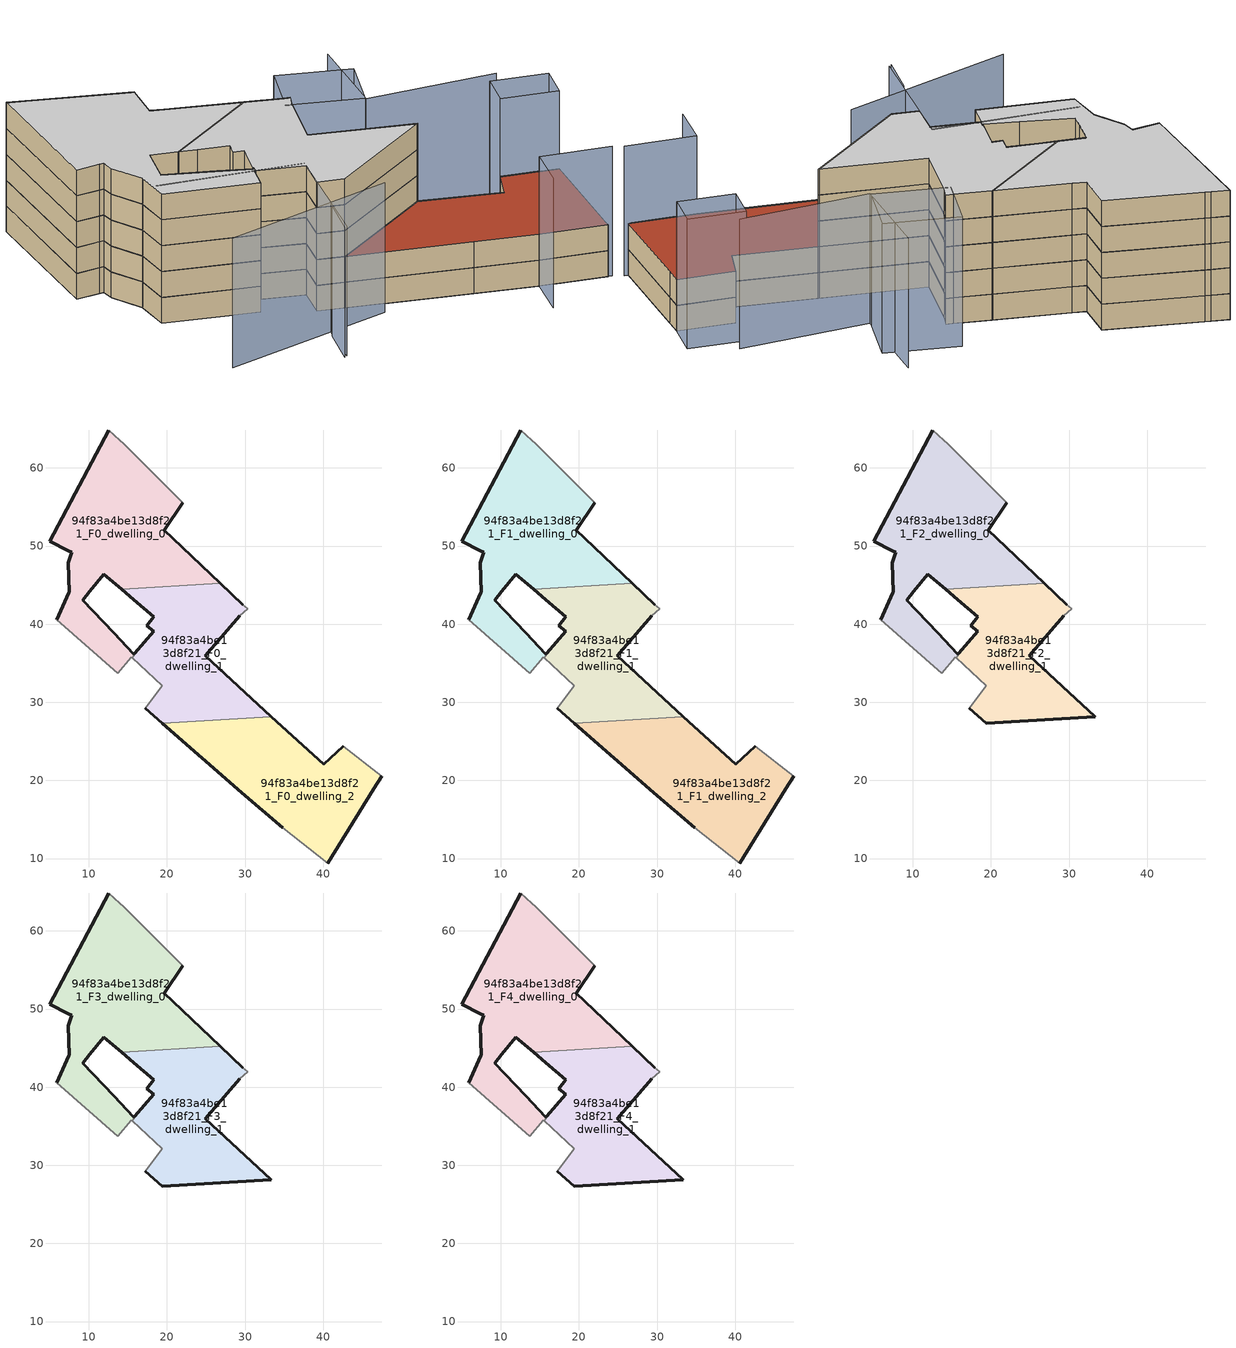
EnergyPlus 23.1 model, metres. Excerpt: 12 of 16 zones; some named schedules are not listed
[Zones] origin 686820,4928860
94f83a4be13d8f21_F0_dwelling_0
 floor ground (EU_floor_Construction): 15.94,36.18 15.87,36.26 15.77,36.14 13.18,38.88 9.22,43.08 10.14,44.2 11.94,46.39 14.21,44.45 26.8,45.25 20.75,50.97 19.67,52 22,55.57 14.44,63.06 13.97,63.53 12.56,64.85 5.02,50.59 7.37,49.42 7.81,49.18 7.35,47.89 7.48,44.11 7.45,44.03 5.89,40.57 13.71,33.74 15.42,35.79 15.53,35.69 z0
 wall outside (EU_wall_Construction): 5.89,40.57 7.45,44.03 7.48,44.11 7.35,47.89 7.81,49.18 7.37,49.42 5.02,50.59 12.56,64.85 / 22,55.57 19.67,52 20.75,50.97 26.8,45.25 / 14.21,44.45 11.94,46.39 10.14,44.2 9.22,43.08 13.18,38.88 15.77,36.14 15.87,36.26 15.94,36.18 z0:3
 wall adiabatic (EU_wall_Construction): 12.56,64.85 13.97,63.53 14.44,63.06 22,55.57 / 15.53,35.69 15.42,35.79 13.71,33.74 5.89,40.57 z0:3
 wall to 94f83a4be13d8f21_F0_dwelling_1 (EU_wall_Construction): 26.8,45.25 14.21,44.45 / 15.94,36.18 15.53,35.69 z0:3
94f83a4be13d8f21_F0_dwelling_1
 floor ground (EU_floor_Construction): 33.38,28.18 24.87,35.93 29.33,41.08 30.34,41.95 29.72,42.47 26.8,45.25 14.21,44.45 15.74,43.14 18.32,40.93 17.39,39.8 18.29,39.11 15.87,36.26 15.94,36.18 15.53,35.69 19.37,32.11 17.2,29.21 19.4,27.3 z0
 wall outside (EU_wall_Construction): 26.8,45.25 29.72,42.47 / 29.33,41.08 24.87,35.93 33.38,28.18 / 19.4,27.3 17.2,29.21 / 15.94,36.18 15.87,36.26 18.29,39.11 17.39,39.8 18.32,40.93 15.74,43.14 14.21,44.45 z0:3
 wall adiabatic (EU_wall_Construction): 29.72,42.47 30.34,41.95 29.33,41.08 / 17.2,29.21 19.37,32.11 15.53,35.69 z0:3
 wall to 94f83a4be13d8f21_F0_dwelling_2 (EU_wall_Construction): 33.38,28.18 19.4,27.3 z0:3
94f83a4be13d8f21_F0_dwelling_2
 floor ground (EU_floor_Construction): 40.56,9.43 46.47,18.92 47.47,20.53 42.55,24.39 40.07,22.08 33.38,28.18 19.4,27.3 29.6,18.45 34.79,13.93 z0
 wall outside (EU_wall_Construction): 34.79,13.93 29.6,18.45 19.4,27.3 / 33.38,28.18 40.07,22.08 42.55,24.39 / 47.47,20.53 46.47,18.92 40.56,9.43 z0:3
 wall adiabatic (EU_wall_Construction): 40.56,9.43 34.79,13.93 / 42.55,24.39 47.47,20.53 z0:3
94f83a4be13d8f21_F1_dwelling_0
 floor to 94f83a4be13d8f21_F0_dwelling_0 (EU_floor_Construction): 15.94,36.18 15.87,36.26 15.77,36.14 13.18,38.88 9.22,43.08 10.14,44.2 11.94,46.39 14.21,44.45 26.8,45.25 20.75,50.97 19.67,52 22,55.57 14.44,63.06 13.97,63.53 12.56,64.85 5.02,50.59 7.37,49.42 7.81,49.18 7.35,47.89 7.48,44.11 7.45,44.03 5.89,40.57 13.71,33.74 15.42,35.79 15.53,35.69 z3
 wall outside (EU_wall_Construction): 5.89,40.57 7.45,44.03 7.48,44.11 7.35,47.89 7.81,49.18 7.37,49.42 5.02,50.59 12.56,64.85 / 22,55.57 19.67,52 20.75,50.97 26.8,45.25 / 14.21,44.45 11.94,46.39 10.14,44.2 9.22,43.08 13.18,38.88 15.77,36.14 15.87,36.26 15.94,36.18 z3:6
 wall adiabatic (EU_wall_Construction): 12.56,64.85 13.97,63.53 14.44,63.06 22,55.57 / 15.53,35.69 15.42,35.79 13.71,33.74 5.89,40.57 z3:6
 wall to 94f83a4be13d8f21_F1_dwelling_1 (EU_wall_Construction): 26.8,45.25 14.21,44.45 / 15.94,36.18 15.53,35.69 z3:6
94f83a4be13d8f21_F1_dwelling_1
 floor to 94f83a4be13d8f21_F0_dwelling_1 (EU_floor_Construction): 33.38,28.18 24.87,35.93 29.33,41.08 30.34,41.95 29.72,42.47 26.8,45.25 14.21,44.45 15.74,43.14 18.32,40.93 17.39,39.8 18.29,39.11 15.87,36.26 15.94,36.18 15.53,35.69 19.37,32.11 17.2,29.21 19.4,27.3 z3
 wall outside (EU_wall_Construction): 26.8,45.25 29.72,42.47 / 29.33,41.08 24.87,35.93 33.38,28.18 / 19.4,27.3 17.2,29.21 / 15.94,36.18 15.87,36.26 18.29,39.11 17.39,39.8 18.32,40.93 15.74,43.14 14.21,44.45 z3:6
 wall adiabatic (EU_wall_Construction): 29.72,42.47 30.34,41.95 29.33,41.08 / 17.2,29.21 19.37,32.11 15.53,35.69 z3:6
 wall to 94f83a4be13d8f21_F1_dwelling_2 (EU_wall_Construction): 33.38,28.18 19.4,27.3 z3:6
94f83a4be13d8f21_F1_dwelling_2
 floor to 94f83a4be13d8f21_F0_dwelling_2 (EU_floor_Construction): 40.56,9.43 46.47,18.92 47.47,20.53 42.55,24.39 40.07,22.08 33.38,28.18 19.4,27.3 29.6,18.45 34.79,13.93 z3
 wall outside (EU_wall_Construction): 34.79,13.93 29.6,18.45 19.4,27.3 / 33.38,28.18 40.07,22.08 42.55,24.39 / 47.47,20.53 46.47,18.92 40.56,9.43 z3:6
 wall adiabatic (EU_wall_Construction): 40.56,9.43 34.79,13.93 / 42.55,24.39 47.47,20.53 z3:6
 roof outside (EU_roof_Construction): 42.55,24.39 47.47,20.53 46.47,18.92 40.56,9.43 34.79,13.93 29.6,18.45 19.4,27.3 33.38,28.18 40.07,22.08 z6
94f83a4be13d8f21_F2_dwelling_0
 floor to 94f83a4be13d8f21_F1_dwelling_0 (EU_floor_Construction): 15.94,36.18 15.87,36.26 15.77,36.14 13.18,38.88 9.22,43.08 10.14,44.2 11.94,46.39 14.21,44.45 26.8,45.25 20.75,50.97 19.67,52 22,55.57 14.44,63.06 13.97,63.53 12.56,64.85 5.02,50.59 7.37,49.42 7.81,49.18 7.35,47.89 7.48,44.11 7.45,44.03 5.89,40.57 13.71,33.74 15.42,35.79 15.53,35.69 z6
 wall outside (EU_wall_Construction): 5.89,40.57 7.45,44.03 7.48,44.11 7.35,47.89 7.81,49.18 7.37,49.42 5.02,50.59 12.56,64.85 / 22,55.57 19.67,52 20.75,50.97 26.8,45.25 / 14.21,44.45 11.94,46.39 10.14,44.2 9.22,43.08 13.18,38.88 15.77,36.14 15.87,36.26 15.94,36.18 z6:9
 wall adiabatic (EU_wall_Construction): 12.56,64.85 13.97,63.53 14.44,63.06 22,55.57 / 15.53,35.69 15.42,35.79 13.71,33.74 5.89,40.57 z6:9
 wall to 94f83a4be13d8f21_F2_dwelling_1 (EU_wall_Construction): 26.8,45.25 14.21,44.45 / 15.94,36.18 15.53,35.69 z6:9
94f83a4be13d8f21_F2_dwelling_1
 floor to 94f83a4be13d8f21_F1_dwelling_1 (EU_floor_Construction): 33.38,28.18 24.87,35.93 29.33,41.08 30.34,41.95 29.72,42.47 26.8,45.25 14.21,44.45 15.74,43.14 18.32,40.93 17.39,39.8 18.29,39.11 15.87,36.26 15.94,36.18 15.53,35.69 19.37,32.11 17.2,29.21 19.4,27.3 z6
 wall outside (EU_wall_Construction): 26.8,45.25 29.72,42.47 / 29.33,41.08 24.87,35.93 33.38,28.18 19.4,27.3 17.2,29.21 / 15.94,36.18 15.87,36.26 18.29,39.11 17.39,39.8 18.32,40.93 15.74,43.14 14.21,44.45 z6:9
 wall adiabatic (EU_wall_Construction): 29.72,42.47 30.34,41.95 29.33,41.08 / 17.2,29.21 19.37,32.11 15.53,35.69 z6:9
94f83a4be13d8f21_F3_dwelling_0
 floor to 94f83a4be13d8f21_F2_dwelling_0 (EU_floor_Construction): 15.94,36.18 15.87,36.26 15.77,36.14 13.18,38.88 9.22,43.08 10.14,44.2 11.94,46.39 14.21,44.45 26.8,45.25 20.75,50.97 19.67,52 22,55.57 14.44,63.06 13.97,63.53 12.56,64.85 5.02,50.59 7.37,49.42 7.81,49.18 7.35,47.89 7.48,44.11 7.45,44.03 5.89,40.57 13.71,33.74 15.42,35.79 15.53,35.69 z9
 wall outside (EU_wall_Construction): 5.89,40.57 7.45,44.03 7.48,44.11 7.35,47.89 7.81,49.18 7.37,49.42 5.02,50.59 12.56,64.85 / 22,55.57 19.67,52 20.75,50.97 26.8,45.25 / 14.21,44.45 11.94,46.39 10.14,44.2 9.22,43.08 13.18,38.88 15.77,36.14 15.87,36.26 15.94,36.18 z9:12
 wall adiabatic (EU_wall_Construction): 12.56,64.85 13.97,63.53 14.44,63.06 22,55.57 / 15.53,35.69 15.42,35.79 13.71,33.74 5.89,40.57 z9:12
 wall to 94f83a4be13d8f21_F3_dwelling_1 (EU_wall_Construction): 26.8,45.25 14.21,44.45 / 15.94,36.18 15.53,35.69 z9:12
94f83a4be13d8f21_F3_dwelling_1
 floor to 94f83a4be13d8f21_F2_dwelling_1 (EU_floor_Construction): 33.38,28.18 24.87,35.93 29.33,41.08 30.34,41.95 29.72,42.47 26.8,45.25 14.21,44.45 15.74,43.14 18.32,40.93 17.39,39.8 18.29,39.11 15.87,36.26 15.94,36.18 15.53,35.69 19.37,32.11 17.2,29.21 19.4,27.3 z9
 wall outside (EU_wall_Construction): 26.8,45.25 29.72,42.47 / 29.33,41.08 24.87,35.93 33.38,28.18 19.4,27.3 17.2,29.21 / 15.94,36.18 15.87,36.26 18.29,39.11 17.39,39.8 18.32,40.93 15.74,43.14 14.21,44.45 z9:12
 wall adiabatic (EU_wall_Construction): 29.72,42.47 30.34,41.95 29.33,41.08 / 17.2,29.21 19.37,32.11 15.53,35.69 z9:12
94f83a4be13d8f21_F4_dwelling_0
 floor to 94f83a4be13d8f21_F3_dwelling_0 (EU_floor_Construction): 15.94,36.18 15.87,36.26 15.77,36.14 13.18,38.88 9.22,43.08 10.14,44.2 11.94,46.39 14.21,44.45 26.8,45.25 20.75,50.97 19.67,52 22,55.57 14.44,63.06 13.97,63.53 12.56,64.85 5.02,50.59 7.37,49.42 7.81,49.18 7.35,47.89 7.48,44.11 7.45,44.03 5.89,40.57 13.71,33.74 15.42,35.79 15.53,35.69 z12
 wall outside (EU_wall_Construction): 5.89,40.57 7.45,44.03 7.48,44.11 7.35,47.89 7.81,49.18 7.37,49.42 5.02,50.59 12.56,64.85 / 22,55.57 19.67,52 20.75,50.97 26.8,45.25 / 14.21,44.45 11.94,46.39 10.14,44.2 9.22,43.08 13.18,38.88 15.77,36.14 15.87,36.26 15.94,36.18 z12:15
 wall adiabatic (EU_wall_Construction): 12.56,64.85 13.97,63.53 14.44,63.06 22,55.57 / 15.53,35.69 15.42,35.79 13.71,33.74 5.89,40.57 z12:15
 wall to 94f83a4be13d8f21_F4_dwelling_1 (EU_wall_Construction): 26.8,45.25 14.21,44.45 / 15.94,36.18 15.53,35.69 z12:15
 ceiling to 94f83a4be13d8f21_F5_dwelling_0 (EU_floor_Construction): 22,55.57 19.67,52 20.75,50.97 26.8,45.25 14.21,44.45 11.94,46.39 10.14,44.2 9.22,43.08 13.18,38.88 15.77,36.14 15.87,36.26 15.94,36.18 15.53,35.69 15.42,35.79 13.71,33.74 5.89,40.57 7.45,44.03 7.48,44.11 7.35,47.89 7.81,49.18 7.37,49.42 5.02,50.59 12.56,64.85 13.97,63.53 14.44,63.06 z15
94f83a4be13d8f21_F4_dwelling_1
 floor to 94f83a4be13d8f21_F3_dwelling_1 (EU_floor_Construction): 33.38,28.18 24.87,35.93 29.33,41.08 30.34,41.95 29.72,42.47 26.8,45.25 14.21,44.45 15.74,43.14 18.32,40.93 17.39,39.8 18.29,39.11 15.87,36.26 15.94,36.18 15.53,35.69 19.37,32.11 17.2,29.21 19.4,27.3 z12
 wall outside (EU_wall_Construction): 26.8,45.25 29.72,42.47 / 29.33,41.08 24.87,35.93 33.38,28.18 19.4,27.3 17.2,29.21 / 15.94,36.18 15.87,36.26 18.29,39.11 17.39,39.8 18.32,40.93 15.74,43.14 14.21,44.45 z12:15
 wall adiabatic (EU_wall_Construction): 29.72,42.47 30.34,41.95 29.33,41.08 / 17.2,29.21 19.37,32.11 15.53,35.69 z12:15
 ceiling to 94f83a4be13d8f21_F5_dwelling_1 (EU_floor_Construction): 30.34,41.95 29.33,41.08 24.87,35.93 33.38,28.18 19.4,27.3 17.2,29.21 19.37,32.11 15.53,35.69 15.94,36.18 15.87,36.26 18.29,39.11 17.39,39.8 18.32,40.93 15.74,43.14 14.21,44.45 26.8,45.25 29.72,42.47 z15
shading: 2.42,29.15 21.11,23.47 / 31.87,10.09 34.79,13.94 / 34.79,13.94 40.97,9.25 / 10.88,21.21 13.79,24.84 / 6.98,42.04 19.74,32.6 / 19.74,32.6 11.3,21.21 / 46.72,27.88 34.58,35.47 / 34.58,35.47 40.05,44.22 / 47.47,20.53 42.55,24.4 / 42.55,24.4 44.95,27.45 / 44.95,27.45 49.87,23.58 / 49.87,23.58 47.47,20.53 / 33.09,45.98 39.07,40.24 / 39.07,40.24 34.62,35.62 / 34.62,35.62 28.65,41.36 / 28.65,41.36 33.09,45.98 z0:15
[Building]
EU S2 Campaign: North Axis=0; Terrain=City; Solar Distribution=FullExterior
[Site:Location]
Bologna: Latitude=44.5; Longitude=11.25; Time Zone=1; Elevation=37
[SizingPeriod:WeatherFileDays]
AnnualSizingPeriod: Begin Month=1; Begin Day of Month=1; End Month=12; End Day of Month=31; Day of Week for Start Day=Monday; Use Weather File Daylight Saving Period=No; Use Weather File Rain and Snow Indicators=No
[MATERIAL]
EU_InternalMass_Material: Roughness=MediumRough; Thickness=0.1; Conductivity=1; Density=1800; Specific Heat=900; Thermal Absorptance=0.9; Solar Absorptance=0.7; Visible Absorptance=0.7
[MATERIAL:NOMASS] Roughness=MediumRough; Thermal Absorptance=0.9; Solar Absorptance=0.7; Visible Absorptance=0.7
Name | Thermal Resistance
EU_wall_NoMass | 0.905828
EU_roof_NoMass | 0.37593
EU_floor_NoMass | 0.67114
[CONSTRUCTION]
EU_wall_Construction: EU_wall_NoMass
EU_roof_Construction: EU_roof_NoMass
EU_floor_Construction: EU_floor_NoMass
EU_InternalMass_Construction: EU_InternalMass_Material
[ZONE] Type=1; Multiplier=1; Ceiling Height=autocalculate; Floor Area=autocalculate; Part of Total Floor Area=Yes
Name | Volume
94f83a4be13d8f21_F0_dwelling_0 | 831.842
94f83a4be13d8f21_F1_dwelling_0; 94f83a4be13d8f21_F2_dwelling_0; 94f83a4be13d8f21_F3_dwelling_0; 94f83a4be13d8f21_F4_dwelling_0 | 831.841
94f83a4be13d8f21_F0_dwelling_1 | 583.013
94f83a4be13d8f21_F1_dwelling_1; 94f83a4be13d8f21_F2_dwelling_1; 94f83a4be13d8f21_F3_dwelling_1; 94f83a4be13d8f21_F4_dwelling_1 | 583.014
94f83a4be13d8f21_F0_dwelling_2 | 707.388
94f83a4be13d8f21_F1_dwelling_2 | 707.387
[INTERNALMASS] Construction=EU_InternalMass_Construction
Name | Zone or ZoneList | Surface Area
94f83a4be13d8f21_F0_dwelling_0_EU_InternalMass | 94f83a4be13d8f21_F0_dwelling_0 | 277.281
94f83a4be13d8f21_F0_dwelling_1_EU_InternalMass | 94f83a4be13d8f21_F0_dwelling_1 | 194.337
94f83a4be13d8f21_F0_dwelling_2_EU_InternalMass | 94f83a4be13d8f21_F0_dwelling_2 | 235.796
94f83a4be13d8f21_F1_dwelling_0_EU_InternalMass | 94f83a4be13d8f21_F1_dwelling_0 | 277.281
94f83a4be13d8f21_F1_dwelling_1_EU_InternalMass | 94f83a4be13d8f21_F1_dwelling_1 | 194.337
94f83a4be13d8f21_F1_dwelling_2_EU_InternalMass | 94f83a4be13d8f21_F1_dwelling_2 | 235.796
94f83a4be13d8f21_F2_dwelling_0_EU_InternalMass | 94f83a4be13d8f21_F2_dwelling_0 | 251.614
94f83a4be13d8f21_F2_dwelling_1_EU_InternalMass | 94f83a4be13d8f21_F2_dwelling_1 | 455.799
94f83a4be13d8f21_F3_dwelling_0_EU_InternalMass | 94f83a4be13d8f21_F3_dwelling_0 | 251.614
94f83a4be13d8f21_F3_dwelling_1_EU_InternalMass | 94f83a4be13d8f21_F3_dwelling_1 | 455.799
94f83a4be13d8f21_F4_dwelling_0_EU_InternalMass | 94f83a4be13d8f21_F4_dwelling_0 | 251.614
94f83a4be13d8f21_F4_dwelling_1_EU_InternalMass | 94f83a4be13d8f21_F4_dwelling_1 | 455.799
[OTHEREQUIPMENT] Fuel Type=Electricity; Design Level Calculation Method=Watts/Area; Power per Zone Floor Area=1; Fraction Latent=0; Fraction Radiant=0; Fraction Lost=0; Carbon Dioxide Generation Rate=0; EndUse Subcategory=EU_Step8_InternalGains
Name | Zone or ZoneList or Space or SpaceList | Schedule
EU_Step8_InternalGain_94f83a4be13d8f21_F0_dwelling_0_f000 | 94f83a4be13d8f21_F0_dwelling_0 | EU_Step8_GainSchedule_94f83a4be13d8f21_F0_dwelling_0_f000
EU_Step8_InternalGain_94f83a4be13d8f21_F0_dwelling_1_f000 | 94f83a4be13d8f21_F0_dwelling_1 | EU_Step8_GainSchedule_94f83a4be13d8f21_F0_dwelling_1_f000
EU_Step8_InternalGain_94f83a4be13d8f21_F0_dwelling_2_f000 | 94f83a4be13d8f21_F0_dwelling_2 | EU_Step8_GainSchedule_94f83a4be13d8f21_F0_dwelling_2_f000
EU_Step8_InternalGain_94f83a4be13d8f21_F1_dwelling_0_f000 | 94f83a4be13d8f21_F1_dwelling_0 | EU_Step8_GainSchedule_94f83a4be13d8f21_F1_dwelling_0_f000
EU_Step8_InternalGain_94f83a4be13d8f21_F1_dwelling_1_f000 | 94f83a4be13d8f21_F1_dwelling_1 | EU_Step8_GainSchedule_94f83a4be13d8f21_F1_dwelling_1_f000
EU_Step8_InternalGain_94f83a4be13d8f21_F1_dwelling_2_f000 | 94f83a4be13d8f21_F1_dwelling_2 | EU_Step8_GainSchedule_94f83a4be13d8f21_F1_dwelling_2_f000
EU_Step8_InternalGain_94f83a4be13d8f21_F2_dwelling_0_f000 | 94f83a4be13d8f21_F2_dwelling_0 | EU_Step8_GainSchedule_94f83a4be13d8f21_F2_dwelling_0_f000
EU_Step8_InternalGain_94f83a4be13d8f21_F2_dwelling_1_f000 | 94f83a4be13d8f21_F2_dwelling_1 | EU_Step8_GainSchedule_94f83a4be13d8f21_F2_dwelling_1_f000
EU_Step8_InternalGain_94f83a4be13d8f21_F3_dwelling_0_f000 | 94f83a4be13d8f21_F3_dwelling_0 | EU_Step8_GainSchedule_94f83a4be13d8f21_F3_dwelling_0_f000
EU_Step8_InternalGain_94f83a4be13d8f21_F3_dwelling_1_f000 | 94f83a4be13d8f21_F3_dwelling_1 | EU_Step8_GainSchedule_94f83a4be13d8f21_F3_dwelling_1_f000
EU_Step8_InternalGain_94f83a4be13d8f21_F4_dwelling_0_f000 | 94f83a4be13d8f21_F4_dwelling_0 | EU_Step8_GainSchedule_94f83a4be13d8f21_F4_dwelling_0_f000
EU_Step8_InternalGain_94f83a4be13d8f21_F4_dwelling_1_f000 | 94f83a4be13d8f21_F4_dwelling_1 | EU_Step8_GainSchedule_94f83a4be13d8f21_F4_dwelling_1_f000
[ZONEVENTILATION:DESIGNFLOWRATE] Schedule=EU_AlwaysOn; Design Flow Rate Calculation Method=AirChanges/Hour; Air Changes per Hour=0.73129; Ventilation Type=Natural; Fan Pressure Rise=0; Fan Total Efficiency=1; Constant Term Coefficient=1; Temperature Term Coefficient=0; Velocity Term Coefficient=0; Velocity Squared Term Coefficient=0; Minimum Indoor Temperature=-100; Maximum Indoor Temperature=100; Delta Temperature=-100; Minimum Outdoor Temperature=-100; Maximum Outdoor Temperature=100; Maximum Wind Speed=40
Name | Zone or ZoneList or Space or SpaceList
EU_ConstantAir_94f83a4be13d8f21_F0_dwelling_0 | 94f83a4be13d8f21_F0_dwelling_0
EU_ConstantAir_94f83a4be13d8f21_F0_dwelling_1 | 94f83a4be13d8f21_F0_dwelling_1
EU_ConstantAir_94f83a4be13d8f21_F0_dwelling_2 | 94f83a4be13d8f21_F0_dwelling_2
EU_ConstantAir_94f83a4be13d8f21_F1_dwelling_0 | 94f83a4be13d8f21_F1_dwelling_0
EU_ConstantAir_94f83a4be13d8f21_F1_dwelling_1 | 94f83a4be13d8f21_F1_dwelling_1
EU_ConstantAir_94f83a4be13d8f21_F1_dwelling_2 | 94f83a4be13d8f21_F1_dwelling_2
EU_ConstantAir_94f83a4be13d8f21_F2_dwelling_0 | 94f83a4be13d8f21_F2_dwelling_0
EU_ConstantAir_94f83a4be13d8f21_F2_dwelling_1 | 94f83a4be13d8f21_F2_dwelling_1
EU_ConstantAir_94f83a4be13d8f21_F3_dwelling_0 | 94f83a4be13d8f21_F3_dwelling_0
EU_ConstantAir_94f83a4be13d8f21_F3_dwelling_1 | 94f83a4be13d8f21_F3_dwelling_1
EU_ConstantAir_94f83a4be13d8f21_F4_dwelling_0 | 94f83a4be13d8f21_F4_dwelling_0
EU_ConstantAir_94f83a4be13d8f21_F4_dwelling_1 | 94f83a4be13d8f21_F4_dwelling_1
[HVACTEMPLATE:THERMOSTAT] Constant Heating Setpoint=20; Constant Cooling Setpoint=50
EU_HeatOnly_94f83a4be13d8f21_F0_dwelling_0; EU_HeatOnly_94f83a4be13d8f21_F0_dwelling_1; EU_HeatOnly_94f83a4be13d8f21_F0_dwelling_2; EU_HeatOnly_94f83a4be13d8f21_F1_dwelling_0
